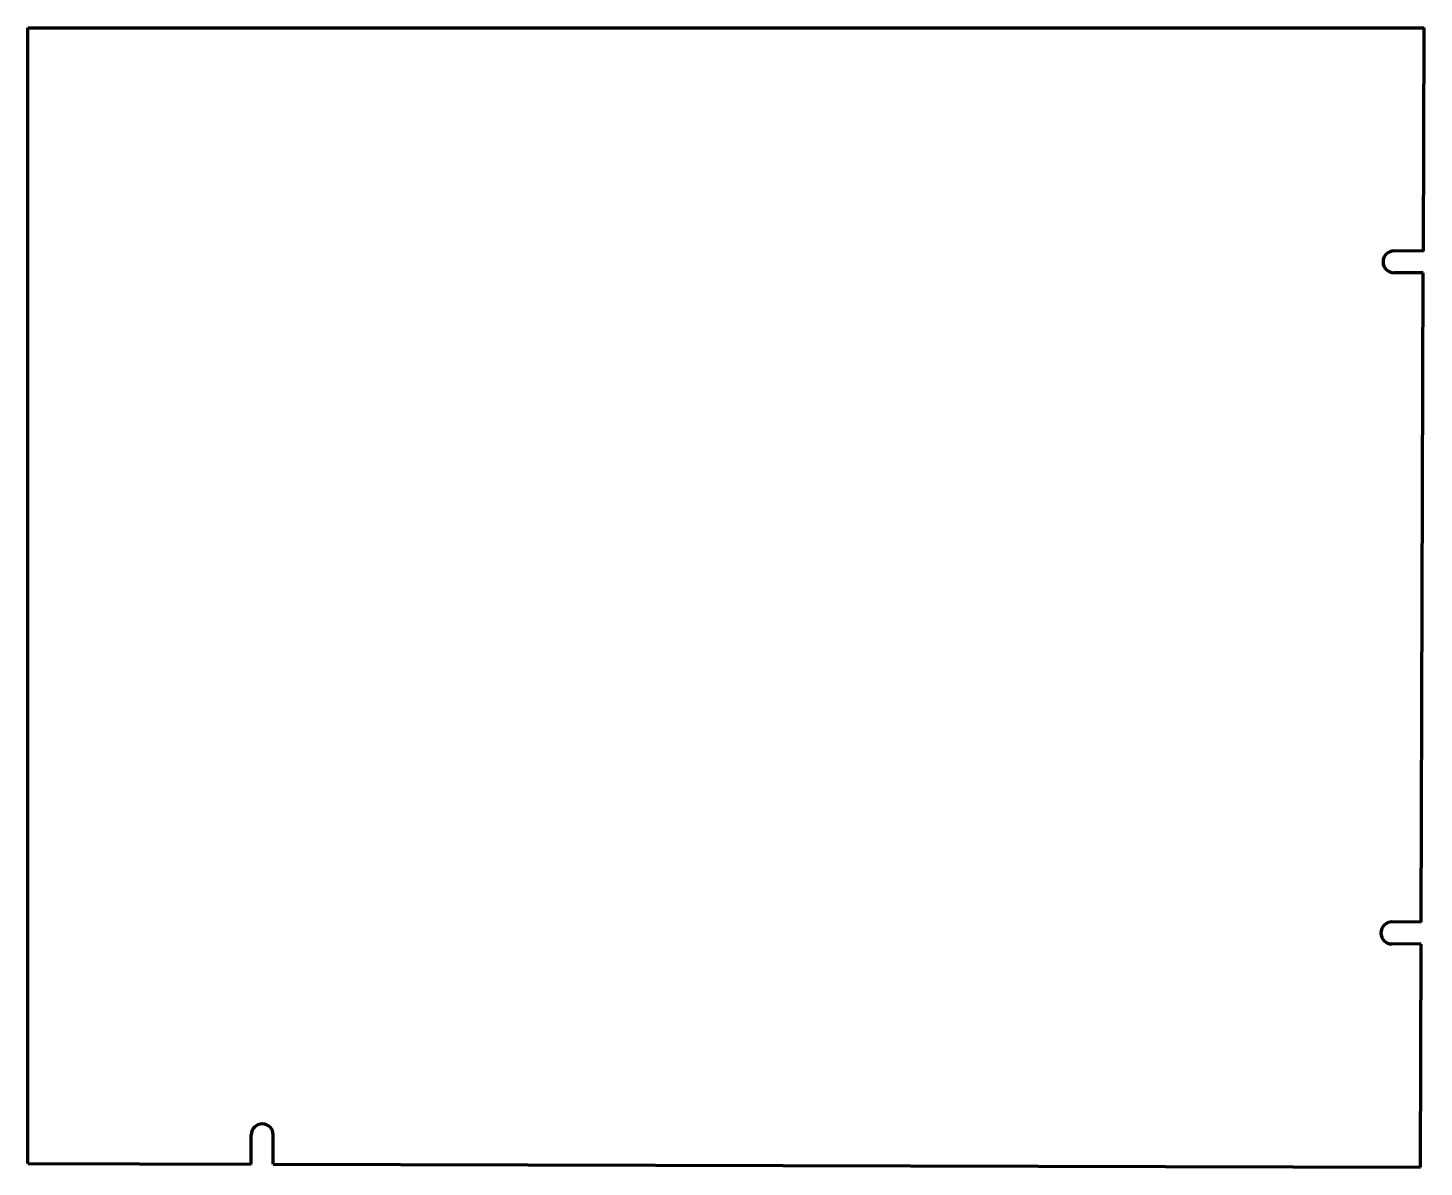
# Model space of a CAD drawing. Header units: inches. Extents: x 0 to 47.7, y 0 to 38.9.
import ezdxf

# ---------------------------------------------------------------- set-up
doc = ezdxf.new("R2010")
doc.units = ezdxf.units.IN
doc.header["$MEASUREMENT"] = 0
doc.layers.get('0').update_dxf_attribs({"linetype": 'CONTINUOUS'})

msp = doc.modelspace()

# ---------------------------------------------------------------- linework, layer by layer
at = {"color": 7, "lineweight": 90}
for p, q in [((0, 0.125), (0, 38.938)), ((0, 38.938), (47.688, 38.938)), ((47.663, 31.312), (47.688, 38.938)), ((47.663, 31.312), (46.663, 31.316)), ((47.661, 30.563), (46.661, 30.566)), ((47.589, 8.375), (47.661, 30.563)), ((47.589, 8.375), (46.589, 8.378)), ((47.587, 7.625), (46.587, 7.628)), ((47.562, 0), (47.587, 7.625)), ((7.625, 0.105), (7.628, 1.105)), ((8.375, 0.103), (8.378, 1.103)), ((0, 0.125), (7.625, 0.105)), ((8.375, 0.103), (47.562, 0))]:
    msp.add_line(p, q, dxfattribs=at)
for centre, start, end in [((46.662, 30.941), 89.8161, 269.8161), ((46.588, 8.003), 89.8161, 269.8161), ((8.003, 1.104), 359.8494, 539.8494)]:
    msp.add_arc(centre, 0.375, start, end, dxfattribs=at)

doc.saveas('drawing.dxf')
